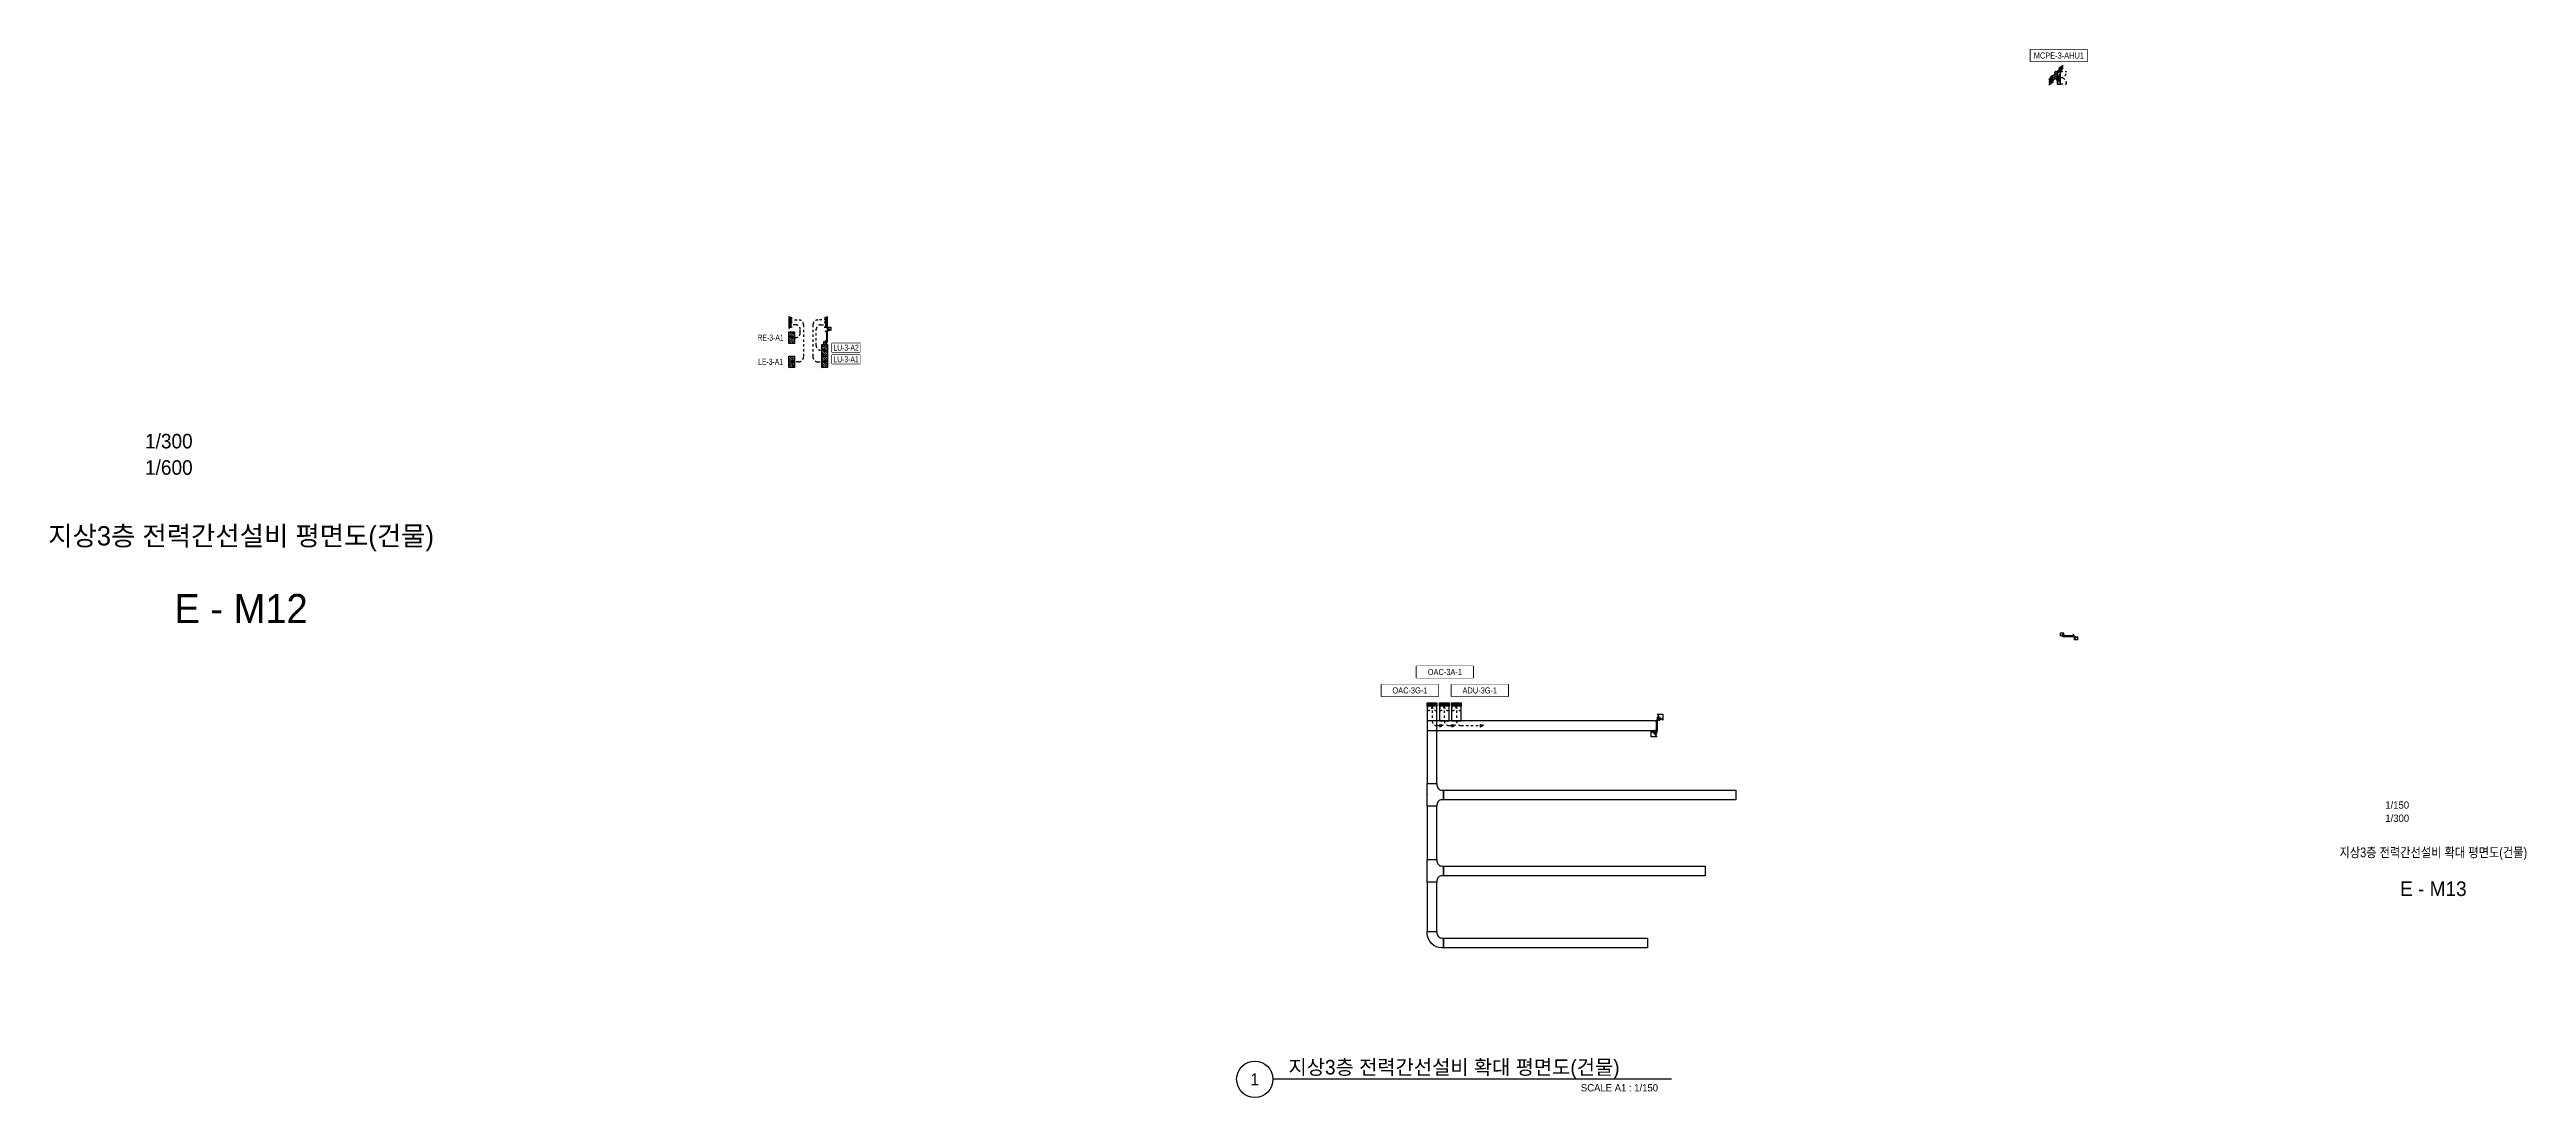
# Model space of a CAD drawing. Header units: millimetres. Extents: x 88028 to 500787, y -530175 to 1035835.
# Drawn here: x 221395 to 374689, y 182625 to 247490 of the extents above; entities that cross this region are included whole.
import ezdxf
from ezdxf.enums import TextEntityAlignment as Align

# ---------------------------------------------------------------- set-up
doc = ezdxf.new("R2010")
doc.units = ezdxf.units.MM
doc.header["$LTSCALE"] = 150
doc.linetypes.add('CONTINOUS', pattern=[0])
doc.linetypes.add('D1', pattern=[3, 1, -1, 1])
for name, color, linetype in [('------01 Distribution Panel', 3, 'Continuous'), ('------01 Distribution Panel_UPS_Emgency', 232, 'Continuous'), ('------01 Motor Control Panel or Center', 4, 'Continuous'), ('-----00 LV_CABLE', 2, 'Continuous'), ('-----26 Electrical Cable Tray', 200, 'Continuous'), ('-----26 Electrical Cable Tray_건물(UPS)', 100, 'Continuous'), ('-----26 Electrical Cable Tray_건물(일반)', 20, 'Continuous'), ('-----41 Drawing Title', 2, 'Continuous'), ('-----42 Drawing Number', 2, 'Continuous'), ('-----43 Drawing Scale', 3, 'Continuous')]:
    doc.layers.add(name, color=color, linetype=linetype)
doc.styles.add('ELEC', font='')
doc.styles.add('LGR', font='LGSmHaTR.ttf')
doc.styles.get("Standard").update_dxf_attribs({"font": ''})
doc.styles.get('ELEC').set_extended_font_data('Dotum')
doc.styles.get('Standard').set_extended_font_data('Dotum')

# ---------------------------------------------------------------- blocks, each defined once
blk = doc.blocks.new('A02')
h = blk.add_hatch()
h.set_pattern_fill('ANSI31', color=256, scale=25, style=0)
h.set_pattern_definition([(45, (-2000, -19200), (-56.1266, 56.1266), [])])
h.paths.add_polyline_path([(-300, 300), (-300, 0), (300, 0), (300, 300)])
blk.add_lwpolyline([(300, 0), (-300, 0), (-300, 300), (300, 300)], close=True)
blk = doc.blocks.new('*U10')
at = {"linetype": 'Continuous', "ltscale": 0.1}
for p, q in [((-250, 57), (-250, 59)), ((-200, 57), (-200, 59)), ((-150, 57), (-150, 59)), ((-100, 57), (-100, 59)), ((-50, 57), (-50, 59)), ((0, 57), (0, 59)), ((50, 57), (50, 59)), ((100, 57), (100, 59)), ((150, 57), (150, 59)), ((200, 57), (200, 59)), ((250, 57), (250, 59))]:
    blk.add_line(p, q, dxfattribs=at)
blk.add_lwpolyline([(350, 0), (350, 40), (-350, 40), (-350, 0)], close=True, dxfattribs=at)
for points in [[(-300, 40), (-300, 140), (-275, 140), (-275, 137), (-297, 137), (-297, 40)], [(-297, 59), (297, 59)], [(-297, 57), (297, 57)], [(297, 43), (-297, 43)], [(300, 40), (300, 140), (275, 140), (275, 137), (297, 137), (297, 40)]]:
    blk.add_lwpolyline(points, dxfattribs=at)
blk.add_text('W600*H100', height=10, dxfattribs=at).set_placement((-340, 10), align=Align.MIDDLE_LEFT)
blk = doc.blocks.new('O08')
blk.add_hatch(color=256).paths.add_polyline_path([(120, 51), (-120, 51), (-120, 0), (120, 0)])
blk.add_lwpolyline([(120, 127.5), (120, 0), (-120, 0), (-120, 127.5), (-120, 51), (120, 51)])
blk = doc.blocks.new('11')
at = {"linetype": 'D1'}
h = blk.add_hatch(color=256, dxfattribs=at)
edge = h.paths.add_edge_path()
edge.add_arc((0, 0), 75, 0, 360)
blk.add_circle((0, 0), 75, dxfattribs=at)
for p in [(-75, 0), (0, 75), (75, 0), (0, -75)]:
    blk.add_point(p, dxfattribs=at)
blk = doc.blocks.new('A$C756fbc58')
at = {"color": 0}
for points in [[(69, 208), (-13, 290), (290, 290), (290, -13), (208, 69), (196, 57), (57, 196)], [(-13, 126), (-13, 114), (114, -13), (126, -13), (132, -6), (-6, 132)], [(-13, 88), (-13, 63), (63, -13), (88, -13)], [(6, 145), (145, 6), (158, 19), (19, 158)], [(32, 170), (170, 32), (183, 44), (44, 183)]]:
    blk.add_lwpolyline(points, close=True, dxfattribs=at)
blk.add_circle((0, 0), 17.8, dxfattribs=at)
blk = doc.blocks.new('TRAY (U-D)')
at = {"color": 0}
for points in [[(156, 467), (-28, 651), (651, 651), (651, -28), (467, 156), (438, 127), (127, 438)], [(-28, 283), (-28, 255), (255, -28), (283, -28), (297, -14), (-14, 297)], [(-28, 198), (-28, 141), (141, -28), (198, -28)], [(14, 325), (325, 14), (354, 42), (42, 354)], [(71, 382), (382, 71), (410, 99), (99, 410)]]:
    blk.add_lwpolyline(points, close=True, dxfattribs=at)
blk.add_circle((0, 0), 40, dxfattribs=at)
blk = doc.blocks.new('*U6')
at = {"color": 0}
blk.add_lwpolyline([(-400, 400), (-400, 300, 0.4142136), (-100, 0), (0, 0), (0, -600), (-1400, -600), (-1400, 0), (-1300, 0, 0.4142136), (-1000, 300), (-1000, 400)], format="xyb", close=True, dxfattribs=at)
at = {"color": 0, "style": 'LGR'}
blk.add_text('W:600(TEE)', height=10, dxfattribs=at).set_placement((-700, -565), align=Align.MIDDLE)
blk = doc.blocks.new('*U8')
at = {"color": 0}
blk.add_lwpolyline([(0, 0), (-100, 0, -0.4142136), (-400, 300), (-400, 400), (-1000, 400), (-1000, 300, 0.4142136), (-100, -600), (0, -600)], format="xyb", close=True, dxfattribs=at)
blk.add_text('W:600(ELBOW 90)', height=10, dxfattribs=at).set_placement((-5, -590), align=Align.MIDDLE_RIGHT)
blk = doc.blocks.new('PNL3')
at = {"color": 1, "linetype": 'D1'}
for p, q in [((-200, 280), (-480, 280)), ((-200, -280), (-480, -280))]:
    blk.add_line(p, q, dxfattribs=at)
for p, q in [((-200, 276), (0, 76)), ((-200, 205), (0, 5)), ((-200, 135), (0, -65)), ((-200, 64), (0, -136)), ((-153, 300), (0, 147)), ((-83, 300), (0, 217)), ((-200, -7), (0, -207)), ((-200, -78), (0, -278)), ((-200, -148), (-48, -300)), ((-200, -219), (-119, -300))]:
    blk.add_line(p, q)
blk.add_lwpolyline([(0, -300), (-200, -300), (-200, 300), (0, 300)], close=True)
for centre, start, end in [((-200, 280), 180, 270), ((-200, -280), 90, 180)]:
    blk.add_arc(centre, 280, start, end, dxfattribs=at)
blk = doc.blocks.new('22')
at = {"linetype": 'D1'}
h = blk.add_hatch(color=0, dxfattribs=at)
h.dxf.hatch_style = 1
h.paths.add_polyline_path([(0, 0), (-241, 75), (-241, -75)])
at = {"color": 0, "linetype": 'D1'}
blk.add_lwpolyline([(-241, -75), (0, 0), (-241, 75)], close=True, dxfattribs=at)
blk = doc.blocks.new('MCP_EQUIPMENT-2')
for p, q in [((200, 400), (0, -400)), ((200, -400), (0, 400))]:
    blk.add_line(p, q)
at = {"color": 1, "linetype": 'D1'}
for p, q in [((200, 380), (580, 380)), ((200, -380), (580, -380))]:
    blk.add_line(p, q, dxfattribs=at)
blk.add_lwpolyline([(200, 400), (0, 400), (0, -400), (200, -400)], close=True)
for centre, start, end in [((200, 380), 270, 0), ((200, -380), 0, 90)]:
    blk.add_arc(centre, 380, start, end, dxfattribs=at)
blk = doc.blocks.new('O01')
blk.add_hatch(color=256).paths.add_polyline_path([(-149, -218), (-218, -149), (-368, -368)])
blk.add_line((-46, -46), (-184, -184))
blk.add_lwpolyline([(-368, -368), (-149, -218), (-218, -149), (-368, -368)])
blk.add_circle((0, 0), 65)
for p in [(-65, 0), (-65, 0), (0, 65), (0, 65), (65, 0), (65, 0), (0, -65), (0, -65)]:
    blk.add_point(p)

msp = doc.modelspace()

# ---------------------------------------------------------------- linework, layer by layer
at = {"layer": '------01 Distribution Panel_UPS_Emgency', "color": 1, "elevation": 0}
msp.add_lwpolyline([(269818, 228055), (271573, 228055), (271573, 228580), (269818, 228580)], close=True, dxfattribs=at)
at = {"layer": '------01 Motor Control Panel or Center', "linetype": 'CONTINOUS', "elevation": 0}
msp.add_lwpolyline([(347502, 247490), (347502, 246750), (343998, 246750), (343998, 247490)], close=True, dxfattribs=at)
at = {"layer": '------01 Motor Control Panel or Center', "color": 1, "linetype": 'CONTINOUS', "elevation": 0}
for points in [[(307337, 208190), (307337, 207450), (303834, 207450), (303834, 208190)], [(311666, 208190), (311666, 207450), (308162, 207450), (308162, 208190)]]:
    msp.add_lwpolyline(points, close=True, dxfattribs=at)
at = {"layer": '-----00 LV_CABLE', "linetype": 'D1'}
msp.add_arc((345661, 245693), 91.1, 193.39653, 348.53459, dxfattribs=at)
at = {"layer": '-----26 Electrical Cable Tray', "elevation": 0}
for points in [[(307262, 206850), (306662, 206850), (306662, 202050), (307262, 202050)], [(306662, 205947), (306662, 205347), (320860, 205347), (320860, 205947)], [(308012, 206850), (307412, 206850), (307412, 205947), (308012, 205947)], [(308762, 206850), (308162, 206850), (308162, 205947), (308762, 205947)], [(325762, 201050), (307662, 201050), (307662, 201650), (325762, 201650)], [(306662, 197350), (307262, 197350), (307262, 200650), (306662, 200650)], [(323863, 196350), (307662, 196350), (307662, 196950), (323863, 196950)], [(306662, 192890), (307262, 192890), (307262, 195950), (306662, 195950)], [(320285, 191890), (307662, 191890), (307662, 192490), (320285, 192490)]]:
    msp.add_lwpolyline(points, close=True, dxfattribs=at)
at = {"layer": '-----41 Drawing Title', "color": 7}
msp.add_line((321786, 183750), (297114, 183750), dxfattribs=at)
msp.add_circle((295989, 183750), 1125, dxfattribs=at)

# ---------------------------------------------------------------- block references
at = {"layer": '------01 Distribution Panel', "xscale": 1.2, "yscale": 1.2, "zscale": 1.2, "rotation": 270}
for p in [(267150, 229660), (267150, 228160)]:
    msp.add_blockref('A02', p, dxfattribs=at)
at = {"layer": '------01 Distribution Panel_UPS_Emgency', "xscale": 1.2, "yscale": 1.2, "zscale": 1.2, "rotation": 270}
msp.add_blockref('A02', (269190, 228160), dxfattribs=at)
at = {"layer": '------01 Motor Control Panel or Center'}
msp.add_blockref('MCP_EQUIPMENT-2', (345650, 245750), dxfattribs=at)
at = {"layer": '------01 Motor Control Panel or Center', "rotation": 90}
for p in [(306962, 207050), (307712, 207050)]:
    msp.add_blockref('PNL3', p, dxfattribs=at)
at = {"layer": '-----00 LV_CABLE', "linetype": 'D1', "xscale": 1.2, "yscale": 1.2, "zscale": 1.2}
msp.add_blockref('O01', (345572, 245750), dxfattribs=at)
at = {"layer": '-----00 LV_CABLE', "linetype": 'D1'}
for name, p in [('11', (345750, 245750)), ('11', (345750, 245750)), ('22', (307671, 205647)), ('22', (308421, 205647)), ('22', (310171, 205647))]:
    msp.add_blockref(name, p, dxfattribs=at)
at = {"layer": '-----00 LV_CABLE', "linetype": 'D1', "xscale": 1.2, "yscale": 1.2, "zscale": 1.2, "rotation": 89.99999999999999}
for p in [(269491, 230749), (269491, 230451)]:
    msp.add_blockref('O08', p, dxfattribs=at)
at = {"layer": '-----26 Electrical Cable Tray'}
for name, p, xscale, yscale, zscale in [('TRAY (U-D)', (269550, 230100), 0.3, 0.3, 0.3), ('A$C756fbc58', (320900, 205997), 1.2, 1.2, 1.2)]:
    msp.add_blockref(name, p, dxfattribs=dict(at, xscale=xscale, yscale=yscale, zscale=zscale))
for name, p, xscale, yscale, zscale, rotation in [('TRAY (U-D)', (346050, 211190), 0.3, 0.3, 0.3, 90), ('TRAY (U-D)', (346700, 211150), 0.3, 0.3, 0.3, 269.9999999999999), ('A$C756fbc58', (320860, 205297), 1.2, 1.2, 1.2, 180), ('A$C756fbc58', (320860, 205297), 1.2, 1.2, 1.2, 180)]:
    msp.add_blockref(name, p, dxfattribs=dict(at, xscale=xscale, yscale=yscale, zscale=zscale, rotation=rotation))
msp.add_blockref('*U10', (346350, 211150), dxfattribs=at)
at = {"layer": '-----26 Electrical Cable Tray', "linetype": 'Continuous', "ltscale": 7.5, "rotation": 89.99999999999999}
msp.add_blockref('*U10', (320900, 205647), dxfattribs=at)
msp.add_blockref('*U10', (320900, 205647), dxfattribs=at)
at = {"layer": '-----26 Electrical Cable Tray', "rotation": 270}
for p in [(307262, 200650), (307262, 195950)]:
    msp.add_blockref('*U6', p, dxfattribs=at)
at = {"layer": '-----26 Electrical Cable Tray', "xscale": -1, "rotation": 270}
msp.add_blockref('*U8', (307262, 192890), dxfattribs=at)
at = {"layer": '-----26 Electrical Cable Tray_건물(UPS)', "rotation": 89.99999999999999}
msp.add_blockref('*U10', (269550, 230600), dxfattribs=at)

# ---------------------------------------------------------------- texts
at = {"layer": '-----41 Drawing Title', "style": 'ELEC'}
msp.add_text('지상3층 전력간선설비 평면도(건물)', height=1200, dxfattribs=at).set_placement((233250, 217390), align=Align.MIDDLE_CENTER)
at = {"layer": '-----41 Drawing Title', "style": 'ELEC', "width": 0.85}
msp.add_text('지상3층 전력간선설비 확대 평면도(건물)', height=600, dxfattribs=at).set_placement((368925, 197795), align=Align.MIDDLE_CENTER)
at = {"layer": '-----41 Drawing Title', "color": 7, "style": 'ELEC'}
msp.add_text('1', height=750, dxfattribs=at).set_placement((295989, 183750), align=Align.MIDDLE)
at = {"layer": '-----41 Drawing Title', "color": 2, "style": 'ELEC'}
msp.add_text('지상3층 전력간선설비 확대 평면도(건물)', height=900, dxfattribs=at).set_placement((298073, 184050))
at = {"layer": '-----41 Drawing Title', "style": 'ELEC'}
msp.add_text('SCALE A1 : 1/150', height=450, dxfattribs=at).set_placement((320944, 183000), align=Align.RIGHT)
at = {"layer": '-----42 Drawing Number', "style": 'ELEC'}
for s, height, p in [('E - M12', 1800, (233250, 212890)), ('E - M13', 900, (368925, 195545))]:
    msp.add_text(s, height=height, dxfattribs=at).set_placement(p, align=Align.MIDDLE_CENTER)
at = {"layer": '-----43 Drawing Scale', "style": 'ELEC'}
for s, height, p in [('1/300', 900, (228779, 223250)), ('1/600', 900, (228779, 221620)), ('1/150', 450, (366690, 200725)), ('1/300', 450, (366690, 199910))]:
    msp.add_text(s, height=height, dxfattribs=at).set_placement(p, align=Align.MIDDLE_CENTER)

# ---------------------------------------------------------------- next in the draw order: wipeouts: each hides what was drawn before it
at = {"color": 1}
for points, layer in [([(265145, 229397), (266900, 229397), (266900, 229922), (265145, 229922)], '------01 Distribution Panel'), ([(265145, 227897), (266900, 227897), (266900, 228422), (265145, 228422)], '------01 Distribution Panel'), ([(269818, 228055), (271573, 228055), (271573, 228580), (269818, 228580)], '------01 Distribution Panel_UPS_Emgency'), ([(343998, 247490), (347502, 247490), (347502, 246750), (343998, 246750)], '------01 Motor Control Panel or Center'), ([(303834, 208190), (307337, 208190), (307337, 207450), (303834, 207450)], '------01 Motor Control Panel or Center'), ([(308162, 208190), (311666, 208190), (311666, 207450), (308162, 207450)], '------01 Motor Control Panel or Center')]:
    msp.add_wipeout(points, dxfattribs=at).dxf.layer = layer

# ---------------------------------------------------------------- next in the draw order: linework, layer by layer
at = {"layer": '------01 Distribution Panel_UPS_Emgency', "color": 1, "elevation": 0}
msp.add_lwpolyline([(269818, 228775), (271573, 228775), (271573, 229300), (269818, 229300)], close=True, dxfattribs=at)
at = {"layer": '------01 Motor Control Panel or Center', "color": 1, "linetype": 'CONTINOUS'}
msp.add_lwpolyline([(309502, 209330), (309502, 208590), (305998, 208590), (305998, 209330)], close=True, dxfattribs=at)
at = {"layer": '-----00 LV_CABLE', "linetype": 'D1', "elevation": 0}
for points in [[(267209, 230749), (267760, 230749, -0.4142136), (268060, 230449), (268060, 228460, -0.4142136), (267760, 228160), (267405, 228160)], [(267405, 229660), (267560, 229660, 0.4142136), (267860, 229960), (267860, 230151, 0.4142136), (267560, 230451), (267209, 230451)], [(306962, 206875), (306962, 205947, 0.4142136), (307262, 205647), (307430, 205647)], [(307712, 206875), (307712, 205947, 0.4142136), (308012, 205647), (308180, 205647)], [(308462, 206875), (308462, 205947, 0.4142136), (308762, 205647), (309930, 205647)]]:
    msp.add_lwpolyline(points, format="xyb", dxfattribs=at)

# ---------------------------------------------------------------- next in the draw order: block references
at = {"layer": '------01 Distribution Panel_UPS_Emgency', "xscale": 1.2, "yscale": 1.2, "zscale": 1.2, "rotation": 270}
msp.add_blockref('A02', (269190, 228880), dxfattribs=at)
at = {"layer": '------01 Motor Control Panel or Center', "rotation": 90}
msp.add_blockref('PNL3', (308462, 207050), dxfattribs=at)
at = {"layer": '-----00 LV_CABLE', "linetype": 'D1', "xscale": 1.2, "yscale": 1.2, "zscale": 1.2}
for p in [(345572, 246062), (345572, 245906)]:
    msp.add_blockref('O01', p, dxfattribs=at)
for name, p, rotation in [('O01', (345572, 246062), 180), ('O01', (345572, 245906), 180), ('O08', (267209, 230749), 270), ('O08', (267209, 230451), 270)]:
    msp.add_blockref(name, p, dxfattribs=dict(at, rotation=rotation))
at = {"layer": '-----00 LV_CABLE', "linetype": 'D1'}
for p in [(267330, 229660), (267330, 228160), (306962, 206950), (307712, 206950), (308462, 206950)]:
    msp.add_blockref('11', p, dxfattribs=at)
at = {"layer": '-----26 Electrical Cable Tray_건물(일반)', "rotation": 270}
msp.add_blockref('*U10', (267150, 230600), dxfattribs=at)

# ---------------------------------------------------------------- next in the draw order: texts
at = {"layer": '------01 Distribution Panel', "style": 'ELEC', "width": 0.7}
for s, p in [('RE-3-A1', (266023, 229660)), ('LE-3-A1', (266023, 228160))]:
    msp.add_text(s, height=375, dxfattribs=at).set_placement(p, align=Align.MIDDLE_CENTER)
at = {"layer": '------01 Motor Control Panel or Center', "linetype": 'CONTINOUS', "style": 'ELEC', "width": 0.8}
msp.add_text('MCPE-3-AHU1', height=375, dxfattribs=at).set_placement((345750, 247120), align=Align.MIDDLE)

# ---------------------------------------------------------------- next in the draw order: wipeouts: each hides what was drawn before it
at = {"color": 1}
for points, layer in [([(269818, 228775), (271573, 228775), (271573, 229300), (269818, 229300)], '------01 Distribution Panel_UPS_Emgency'), ([(305998, 209330), (309502, 209330), (309502, 208590), (305998, 208590)], '------01 Motor Control Panel or Center')]:
    msp.add_wipeout(points, dxfattribs=at).dxf.layer = layer

# ---------------------------------------------------------------- next in the draw order: linework, layer by layer
at = {"layer": '-----00 LV_CABLE', "linetype": 'D1', "elevation": 0}
for points in [[(269491, 230749), (268940, 230749, 0.4142136), (268640, 230449), (268640, 228460, 0.4142136), (268940, 228160), (269295, 228160)], [(269295, 228880), (269140, 228880, -0.4142136), (268840, 229180), (268840, 230151, -0.4142136), (269140, 230451), (269491, 230451)]]:
    msp.add_lwpolyline(points, format="xyb", dxfattribs=at)

# ---------------------------------------------------------------- next in the draw order: block references
at = {"layer": '-----00 LV_CABLE', "linetype": 'D1'}
for p in [(269370, 228880), (269370, 228160)]:
    msp.add_blockref('11', p, dxfattribs=at)
at = {"layer": '-----26 Electrical Cable Tray', "rotation": 89.99999999999999}
msp.add_blockref('*U10', (269550, 229750), dxfattribs=at)
at = {"layer": '-----26 Electrical Cable Tray', "xscale": 0.3, "yscale": 0.3, "zscale": 0.3, "rotation": 180}
msp.add_blockref('TRAY (U-D)', (269510, 229400), dxfattribs=at)

# ---------------------------------------------------------------- next in the draw order: texts
at = {"layer": '------01 Distribution Panel_UPS_Emgency', "style": 'ELEC', "width": 0.7}
for s, p in [('LU-3-A2', (270695, 229037)), ('LU-3-A1', (270695, 228317))]:
    msp.add_text(s, height=375, dxfattribs=at).set_placement(p, align=Align.MIDDLE_CENTER)
at = {"layer": '------01 Motor Control Panel or Center', "linetype": 'CONTINOUS', "style": 'ELEC', "width": 0.8}
for s, p in [('OAC-3A-1', (307750, 208960)), ('OAC-3G-1', (305586, 207820)), ('ADU-3G-1', (309914, 207820))]:
    msp.add_text(s, height=375, dxfattribs=at).set_placement(p, align=Align.MIDDLE)

doc.saveas('drawing.dxf')
